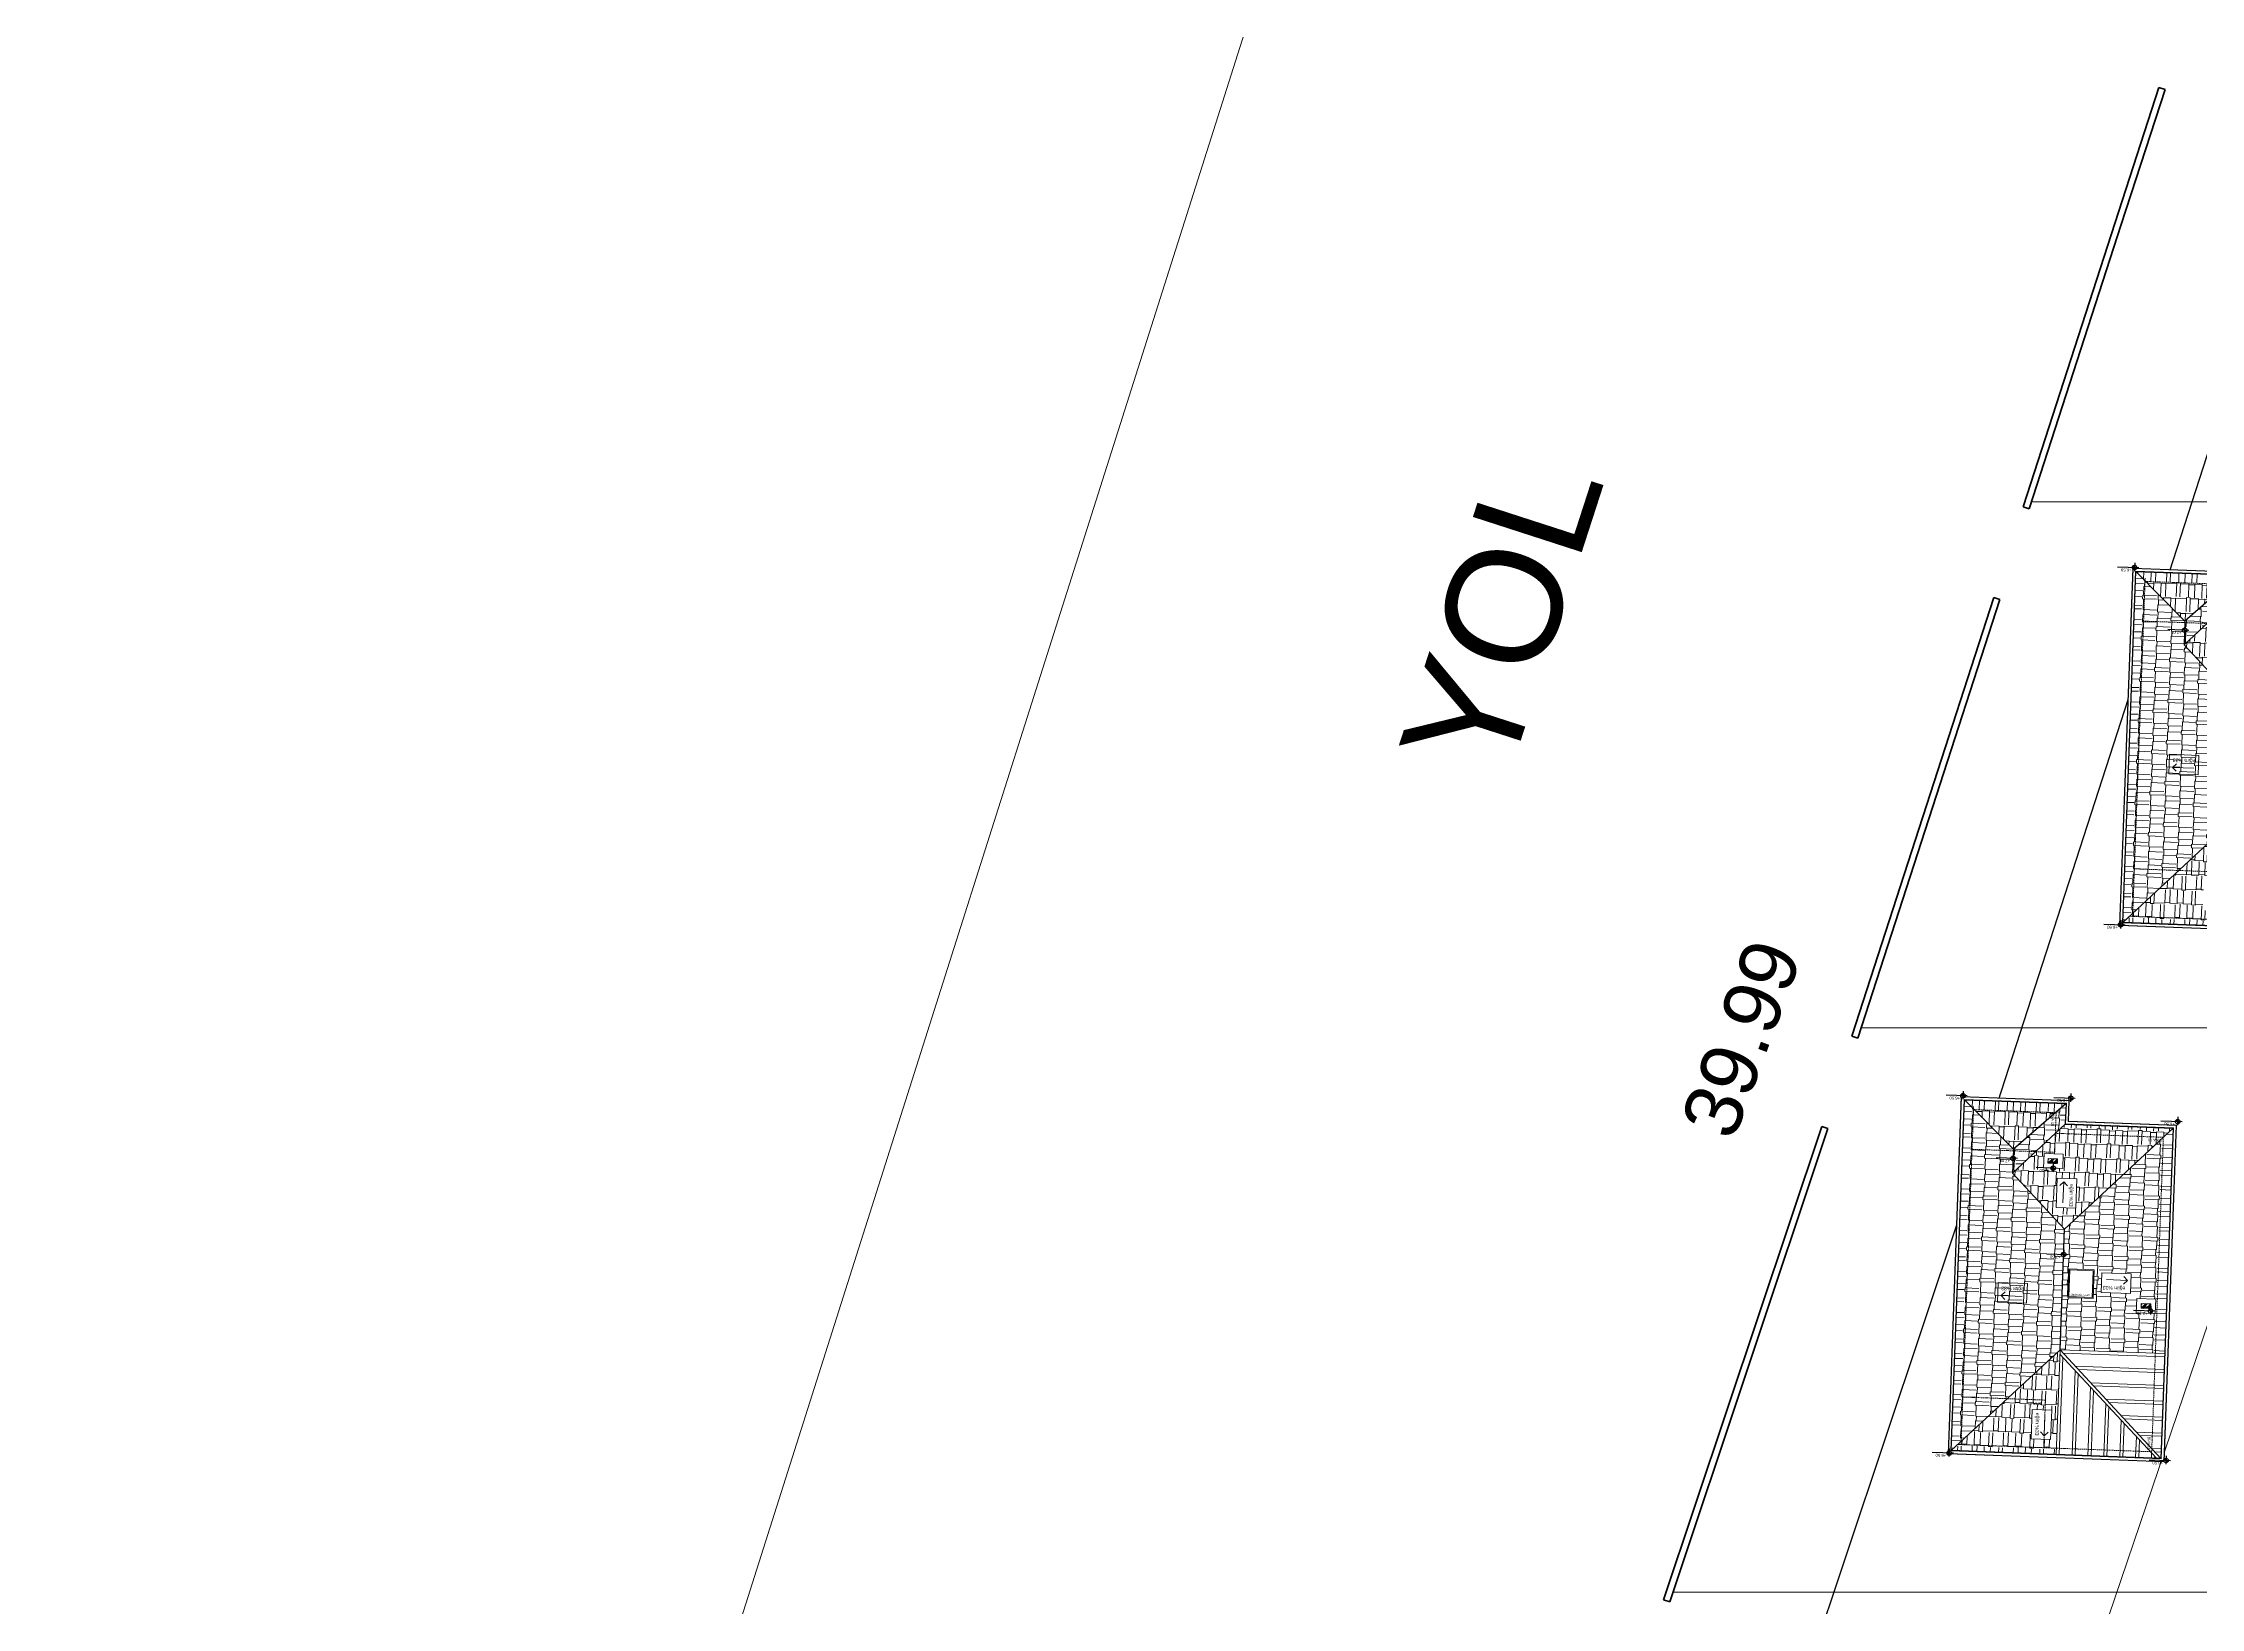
# Model space of a CAD drawing. Header units: centimetres. Extents: x 63871 to 181827, y -95930 to 42199.
# Drawn here: x 163371 to 170158, y -22799 to -17876 of the extents above; entities that cross this region are included whole.
import ezdxf
from ezdxf.enums import TextEntityAlignment as Align

# ---------------------------------------------------------------- set-up
doc = ezdxf.new("R2010")
doc.units = ezdxf.units.CM
doc.linetypes.add('11-021_500-SatisOfisi_220512$0${ Diamond }', pattern=[12, 4, -2, 2, 2, -2])
for name, color, linetype, lineweight in [('03_PARSEL_ALN_YENI', 40, 'Continuous', 0), ('A-AREA-IDEN', 7, 'Continuous', 9), ('ARA SINIRLAR', 225, 'Continuous', 15), ('Baca', 82, 'Continuous', 9), ('İz DÜŞÜMÜ', 7, '11-021_500-SatisOfisi_220512$0${ Diamond }', 18), ('OLUK', 222, 'Continuous', 15), ('PARSEL SINIRI', 12, 'Continuous', 50), ('ROL_CEPHE', 1, 'Continuous', 0), ('TARAMA', 251, 'Continuous', 5), ('Çatı', 144, 'Continuous', 30), ('ÇEKME MESAFESİ', 5, 'Continuous', 25)]:
    doc.layers.add(name, color=color, linetype=linetype, lineweight=lineweight)
doc.layers.add('KOT', color=171, linetype='Continuous')
doc.styles.add('Arial', font='Arial.ttf', dxfattribs={"height": 250})
doc.styles.add('Arial_1', font='Arial.ttf', dxfattribs={"height": 300})
doc.styles.add('MtXpl_Arial_Narrow_1', font='')
doc.styles.get("Standard").update_dxf_attribs({"font": 'Arial.ttf'})
doc.styles.get('MtXpl_Arial_Narrow_1').set_extended_font_data('Arial Narrow')
pattern_1 = [(177.87319, (367438.796, 6732.59), (-98.784803, -42.082955), [22.86, -19.05, 26.67, -11.43, 34.29, -15.24]), (177.87319, (367415.88, 6731.534), (-98.784803, -42.082955), [19.05, -72.39, 15.24, -22.86]), (177.87319, (367370.37, 6737.99), (-98.784803, -42.082955), [11.43, -118.11]), (267.87319, (367438.796, 6732.59), (30.6659616, -46.8903553), [43.815, -139.065]), (267.87319, (367415.952, 6733.437), (30.6659616, -46.8903553), [42.8625, -140.0175]), (267.87319, (367396.915, 6734.144), (30.6659616, -46.8903553), [40.005, -142.875]), (267.87319, (367370.37, 6737.99), (30.6659616, -46.8903553), [43.815, -139.065]), (267.87319, (367358.947, 6738.414), (30.6659616, -46.8903553), [43.815, -139.065]), (267.87319, (367324.575, 6736.83), (30.6659616, -46.8903553), [41.91, -140.97])]
pattern_2 = [(87.87319, (367438.796, 6732.59), (-42.082955, 98.784803), [22.86, -19.05, 26.67, -11.43, 34.29, -15.24]), (87.87319, (367437.74, 6755.504), (-42.082955, 98.784803), [19.05, -72.39, 15.24, -22.86]), (87.87319, (367444.197, 6801.016), (-42.082955, 98.784803), [11.43, -118.11]), (177.87319, (367438.796, 6732.59), (-46.8903553, -30.6659616), [43.815, -139.065]), (177.87319, (367439.644, 6755.433), (-46.8903553, -30.6659616), [42.8625, -140.0175]), (177.87319, (367440.35, 6774.47), (-46.8903553, -30.6659616), [40.005, -142.875]), (177.87319, (367444.197, 6801.016), (-46.8903553, -30.6659616), [43.815, -139.065]), (177.87319, (367444.62, 6812.438), (-46.8903553, -30.6659616), [43.815, -139.065]), (177.87319, (367443.038, 6846.81), (-46.8903553, -30.6659616), [41.91, -140.97])]
pattern_3 = [(177.87319, (367978.42, 8394.405), (-98.784803, -42.082955), [22.86, -19.05, 26.67, -11.43, 34.29, -15.24]), (177.87319, (367955.505, 8393.35), (-98.784803, -42.082955), [19.05, -72.39, 15.24, -22.86]), (177.87319, (367909.993, 8399.805), (-98.784803, -42.082955), [11.43, -118.11]), (267.87319, (367978.42, 8394.405), (30.6659616, -46.8903553), [43.815, -139.065]), (267.87319, (367955.575, 8395.253), (30.6659616, -46.8903553), [42.8625, -140.0175]), (267.87319, (367936.538, 8395.96), (30.6659616, -46.8903553), [40.005, -142.875]), (267.87319, (367909.993, 8399.805), (30.6659616, -46.8903553), [43.815, -139.065]), (267.87319, (367898.57, 8400.23), (30.6659616, -46.8903553), [43.815, -139.065]), (267.87319, (367864.198, 8398.647), (30.6659616, -46.8903553), [41.91, -140.97])]

# ---------------------------------------------------------------- blocks, each defined once
blk = doc.blocks.new('afadfa')
at = {"layer": 'Baca'}
h = blk.add_hatch(color=0, dxfattribs=at)
h.dxf.hatch_style = 1
h.paths.add_polyline_path([(525548.6, 4261233.8, 0.670516), (525535.8, 4261228.6, 0.199315), (525538, 4261223.2)])
h = blk.add_hatch(color=0, dxfattribs=at)
h.dxf.hatch_style = 1
h.paths.add_polyline_path([(525563.7, 4261233.8, 0.675614), (525550.8, 4261228.6, 0.202965), (525553, 4261223.2)])
for p, q in [((525538, 4261223.2), (525548.6, 4261233.8)), ((525553, 4261223.2), (525563.7, 4261233.8))]:
    blk.add_line(p, q, dxfattribs=at)
blk.add_lwpolyline([(525535.8, 4261236.1), (525565.8, 4261236), (525565.8, 4261221), (525535.8, 4261221.1)], close=True, dxfattribs=at)
for centre in [(525543.3, 4261228.6), (525558.3, 4261228.6)]:
    blk.add_circle(centre, 7.5, dxfattribs=at)

msp = doc.modelspace()

# ---------------------------------------------------------------- linework, layer by layer
at = {"layer": '03_PARSEL_ALN_YENI'}
msp.add_line((168628.7, -13186.6), (163370.7, -29745.2), dxfattribs=at)
at = {"layer": '03_PARSEL_ALN_YENI', "lineweight": 0}
msp.add_line((168628.7, -13186.6), (163370.7, -29745.2), dxfattribs=at)
at = {"layer": 'ARA SINIRLAR', "color": 5}
for p, q in [((173833.2, -11140.8), (168894.4, -25693.1)), ((172326.2, -19319.5), (169625.2, -19319.5)), ((171764.8, -20973.6), (169089.6, -20973.6)), ((171162.2, -22749.3), (168497.4, -22749.3))]:
    msp.add_line(p, q, dxfattribs=at)
at = {"layer": 'PARSEL SINIRI'}
for p, q in [((170045.5, -18021.7), (169907.9, -18446.5)), ((170026.4, -18015.6), (170045.5, -18021.7)), ((169907.9, -18446.5), (169618.2, -19341.1)), ((169618.2, -19341.1), (169599.2, -19334.9)), ((169604.2, -19319.5), (169604.1, -19319.5)), ((169525.8, -19626.5), (169078.9, -21006.5)), ((169506.7, -19620.3), (169525.8, -19626.5)), ((169078.9, -21006.5), (169059.9, -21000.3)), ((169068.5, -20973.6), (169068.5, -20973.6)), ((168984.4, -21291.2), (168487.2, -22779.6)), ((168965.3, -21285), (168984.4, -21291.2)), ((168487.2, -22779.6), (168468.2, -22773.4))]:
    msp.add_line(p, q, dxfattribs=at)
for points in [[(170026.4, -18015.6), (169888.8, -18440.3), (169599.2, -19334.9)], [(169506.7, -19620.3), (169059.9, -21000.3)], [(168965.3, -21285), (168468.2, -22773.4)]]:
    msp.add_lwpolyline(points, dxfattribs=at)
at = {"layer": 'ÇEKME MESAFESİ'}
msp.add_lwpolyline([(177946.3, -29738.1), (178260.5, -22584.5), (178428.3, -18739.5), (178527.7, -16467.7), (178596.2, -14908.1), (178677.4, -13058.6), (178621.4, -12986.2), (177442.4, -12733.9), (177367, -12700.7), (174636, -11500.4), (172556.1, -11827.8), (171584.7, -14827.6), (170831.2, -17153.7), (170364.5, -18594.4), (169517.9, -21208.9), (168807.4, -23336.1), (167715.8, -26282.1)], dxfattribs=at)

# ---------------------------------------------------------------- texts
at = {"layer": 'ROL_CEPHE', "lineweight": 0}
for s, height, rotation, p in [('YOL', 360, 72.05915, (167974.1, -20207.9)), ('39.99', 180, 69.67451, (168687, -21333.9))]:
    msp.add_text(s, height=height, rotation=rotation, dxfattribs=at).set_placement(p)

# ---------------------------------------------------------------- next in the draw order: wipeouts: each hides what was drawn before it
for points in [[(170621.3, -19618.2), (170581.9, -20677.5), (169902.4, -20652.2), (169944.1, -19528), (170283.9, -19540.6), (170281.5, -19605.6)], [(170081.6, -21280), (170042.3, -22339.3), (169362.8, -22314), (169404.5, -21189.8), (169744.3, -21202.4), (169741.9, -21267.4)]]:
    msp.add_wipeout(points).dxf.layer = 'OLUK'

# ---------------------------------------------------------------- next in the draw order: hatches: boundary and pattern name
at = {"layer": 'KOT'}
h = msp.add_hatch(color=256, dxfattribs=at)
h.dxf.hatch_style = 1
h.paths.add_polyline_path([(169942.3, -19525.6, 0.009987), (169942.3, -19525.9), (169949.5, -19526.1), (169949.8, -19518.7, 0.414214)])
h = msp.add_hatch(color=256, dxfattribs=at)
h.dxf.hatch_style = 1
h.paths.add_polyline_path([(169949.2, -19532.6, 0.402561), (169956.6, -19526), (169949.5, -19525.7)])
h = msp.add_hatch(color=256, dxfattribs=at)
h.dxf.hatch_style = 1
h.paths.add_polyline_path([(170099.9, -19722.6, 0.009987), (170099.8, -19722.9), (170107, -19723.2), (170107.3, -19715.8, 0.414214)])
h = msp.add_hatch(color=256, dxfattribs=at)
h.dxf.hatch_style = 1
h.paths.add_polyline_path([(170106.8, -19729.7, 0.402561), (170114.2, -19723), (170107, -19722.8)])
h = msp.add_hatch(color=256, dxfattribs=at)
h.dxf.hatch_style = 1
h.paths.add_polyline_path([(169898.7, -20649.9, 0.009987), (169898.7, -20650.2), (169905.9, -20650.5), (169906.2, -20643, 0.414214)])
h = msp.add_hatch(color=256, dxfattribs=at)
h.dxf.hatch_style = 1
h.paths.add_polyline_path([(169905.6, -20656.9, 0.402561), (169913.1, -20650.3), (169905.9, -20650)])
h = msp.add_hatch(color=256, dxfattribs=at)
h.dxf.hatch_style = 1
h.paths.add_polyline_path([(169402.7, -21187.4, 0.009987), (169402.7, -21187.7), (169409.9, -21187.9), (169410.1, -21180.5, 0.414214)])
h = msp.add_hatch(color=256, dxfattribs=at)
h.dxf.hatch_style = 1
h.paths.add_polyline_path([(169409.6, -21194.4, 0.402561), (169417, -21187.8), (169409.9, -21187.5)])
h = msp.add_hatch(color=256, dxfattribs=at)
h.dxf.hatch_style = 1
h.paths.add_polyline_path([(169741.7, -21195.3, 0.009987), (169741.7, -21195.5), (169748.9, -21195.8), (169749.2, -21188.4, 0.414214)])
h = msp.add_hatch(color=256, dxfattribs=at)
h.dxf.hatch_style = 1
h.paths.add_polyline_path([(169748.6, -21202.3, 0.402561), (169756.1, -21195.7), (169748.9, -21195.4)])
h = msp.add_hatch(color=256, dxfattribs=at)
h.dxf.hatch_style = 1
h.paths.add_polyline_path([(170078.3, -21268.9, 0.009987), (170078.3, -21269.2), (170085.4, -21269.5), (170085.7, -21262, 0.414214)])
h = msp.add_hatch(color=256, dxfattribs=at)
h.dxf.hatch_style = 1
h.paths.add_polyline_path([(170085.2, -21275.9, 0.402561), (170092.6, -21269.3), (170085.4, -21269.1)])
h = msp.add_hatch(color=256, dxfattribs=at)
h.dxf.hatch_style = 1
h.paths.add_polyline_path([(169560.2, -21384.5, 0.009987), (169560.2, -21384.8), (169567.4, -21385), (169567.7, -21377.6, 0.414214)])
h = msp.add_hatch(color=256, dxfattribs=at)
h.dxf.hatch_style = 1
h.paths.add_polyline_path([(169567.1, -21391.5, 0.402561), (169574.6, -21384.9), (169567.4, -21384.6)])
h = msp.add_hatch(color=256, dxfattribs=at)
h.dxf.hatch_style = 1
h.paths.add_polyline_path([(169686.2, -21415.4, 0.009987), (169686.2, -21415.7), (169693.4, -21416), (169693.7, -21408.5, 0.414214)])
h = msp.add_hatch(color=256, dxfattribs=at)
h.dxf.hatch_style = 1
h.paths.add_polyline_path([(169693.1, -21422.4, 0.402561), (169700.6, -21415.8), (169693.4, -21415.6)])
h = msp.add_hatch(color=256, dxfattribs=at)
h.dxf.hatch_style = 1
h.paths.add_polyline_path([(169719.1, -21687.1, 0.009987), (169719.1, -21687.4), (169726.3, -21687.7), (169726.5, -21680.2, 0.414214)])
h = msp.add_hatch(color=256, dxfattribs=at)
h.dxf.hatch_style = 1
h.paths.add_polyline_path([(169726, -21694.1, 0.402561), (169733.4, -21687.5), (169726.3, -21687.2)])
h = msp.add_hatch(color=256, dxfattribs=at)
h.dxf.hatch_style = 1
h.paths.add_polyline_path([(169992.5, -21864.7, 0.009987), (169992.5, -21865), (169999.7, -21865.2), (170000, -21857.8, 0.414214)])
h = msp.add_hatch(color=256, dxfattribs=at)
h.dxf.hatch_style = 1
h.paths.add_polyline_path([(169999.5, -21871.7, 0.402561), (170006.9, -21865.1), (169999.7, -21864.8)])
h = msp.add_hatch(color=256, dxfattribs=at)
h.dxf.hatch_style = 1
h.paths.add_polyline_path([(169359.1, -22311.7, 0.009987), (169359.1, -22312), (169366.3, -22312.3), (169366.5, -22304.8, 0.414214)])
h = msp.add_hatch(color=256, dxfattribs=at)
h.dxf.hatch_style = 1
h.paths.add_polyline_path([(169366, -22318.7, 0.402561), (169373.4, -22312.1), (169366.3, -22311.9)])
h = msp.add_hatch(color=256, dxfattribs=at)
h.dxf.hatch_style = 1
h.paths.add_polyline_path([(170041.4, -22335.2, 0.009987), (170041.4, -22335.5), (170048.5, -22335.7), (170048.8, -22328.3, 0.414214)])
h = msp.add_hatch(color=256, dxfattribs=at)
h.dxf.hatch_style = 1
h.paths.add_polyline_path([(170048.3, -22342.2, 0.402561), (170055.7, -22335.6), (170048.5, -22335.3)])
at = {"layer": 'Çatı', "lineweight": 15}
h = msp.add_hatch(dxfattribs=at)
h.set_pattern_fill('AR-RSHKE', color=251, scale=0.15, angle=267.87319)
h.set_pattern_definition([(267.87319, (367978.42, 8394.405), (42.082955, -98.784803), [22.86, -19.05, 26.67, -11.43, 34.29, -15.24]), (267.87319, (367979.475, 8371.49), (42.082955, -98.784803), [19.05, -72.39, 15.24, -22.86]), (267.87319, (367973.02, 8325.98), (42.082955, -98.784803), [11.43, -118.11]), (357.87319, (367978.42, 8394.405), (46.8903553, 30.6659616), [43.815, -139.065]), (357.87319, (367977.57, 8371.56), (46.8903553, 30.6659616), [42.8625, -140.0175]), (357.87319, (367976.864, 8352.524), (46.8903553, 30.6659616), [40.005, -142.875]), (357.87319, (367973.02, 8325.978), (46.8903553, 30.6659616), [43.815, -139.065]), (357.87319, (367972.595, 8314.556), (46.8903553, 30.6659616), [43.815, -139.065]), (357.87319, (367974.178, 8280.184), (46.8903553, 30.6659616), [41.91, -140.97])])
h.paths.add_polyline_path([(170268.9, -19945.3), (170105.3, -19769.1), (170105.3, -19769.1), (170108.1, -19694.2), (169953.8, -19538.4), (169912.8, -20642.6), (170254.8, -20325.1)])
h = msp.add_hatch(dxfattribs=at)
h.set_pattern_fill('AR-RSHKE', color=251, scale=0.15, angle=177.87319)
h.set_pattern_definition(pattern_3)
h.paths.add_polyline_path([(170273.5, -19550.2), (169953.8, -19538.4), (170108.1, -19694.2)])
h.paths.add_polyline_path([(170225.3, -19575.7), (170223.8, -19616.7), (170239, -19617.3), (170240.6, -19576.3)], flags=24)
h = msp.add_hatch(dxfattribs=at)
h.set_pattern_fill('AR-RSHKE', color=251, scale=0.15, angle=447.87319)
h.set_pattern_definition([(87.87319, (367978.42, 8394.405), (-42.082955, 98.784803), [22.86, -19.05, 26.67, -11.43, 34.29, -15.24]), (87.87319, (367977.364, 8417.32), (-42.082955, 98.784803), [19.05, -72.39, 15.24, -22.86]), (87.87319, (367983.82, 8462.83), (-42.082955, 98.784803), [11.43, -118.11]), (177.87319, (367978.42, 8394.405), (-46.8903553, -30.6659616), [43.815, -139.065]), (177.87319, (367979.268, 8417.25), (-46.8903553, -30.6659616), [42.8625, -140.0175]), (177.87319, (367979.975, 8436.286), (-46.8903553, -30.6659616), [40.005, -142.875]), (177.87319, (367983.82, 8462.83), (-46.8903553, -30.6659616), [43.815, -139.065]), (177.87319, (367984.244, 8474.254), (-46.8903553, -30.6659616), [43.815, -139.065]), (177.87319, (367982.66, 8508.626), (-46.8903553, -30.6659616), [41.91, -140.97])])
h.paths.add_polyline_path([(170108.1, -19694.2), (170105.3, -19769.1), (170271.1, -19615.2), (170273.5, -19550.2)])
h.paths.add_polyline_path([(170225.3, -19575.7), (170223.8, -19616.7), (170239, -19617.3), (170240.6, -19576.3)], flags=25)
h = msp.add_hatch(dxfattribs=at)
h.set_pattern_fill('AR-RSHKE', color=251, scale=0.15, angle=177.87319)
h.set_pattern_definition(pattern_3)
h.paths.add_polyline_path([(170105.3, -19769.1), (170268.9, -19945.3), (170610.9, -19627.8), (170271.1, -19615.2)])
h.paths.add_polyline_path([(170203, -19752.8), (170204.7, -19707.8), (170264.7, -19710), (170263, -19755)], flags=16)
h.paths.add_polyline_path([(170216.5, -19738.2), (170217.1, -19723.2), (170247.1, -19724.4), (170246.5, -19739.4)], flags=0)
h.paths.add_polyline_path([(170216.8, -19730.8, -1), (170231.8, -19731.3, -1), (170246.8, -19731.9, -1), (170231.8, -19731.3, -1)], flags=0)
h.paths.add_polyline_path([(170245.9, -19785.2), (170307.6, -19787.5), (170304.2, -19879.6), (170242.4, -19877.3)], flags=16)
h.paths.add_polyline_path([(170279.8, -19800.3), (170276.9, -19877.6), (170300.6, -19878.4), (170303.5, -19801.2)], flags=8)
h.paths.add_polyline_path([(170577.3, -19659.3), (170536.3, -19657.8), (170535.7, -19673), (170576.7, -19674.6)], flags=25)
h = msp.add_hatch(dxfattribs=at)
h.set_pattern_fill('AR-RSHKE', color=251, scale=0.15, angle=357.87319)
h.set_pattern_definition([(357.87319, (367978.42, 8394.405), (98.784803, 42.082955), [22.86, -19.05, 26.67, -11.43, 34.29, -15.24]), (357.87319, (368001.334, 8395.46), (98.784803, 42.082955), [19.05, -72.39, 15.24, -22.86]), (357.87319, (368046.846, 8389.004), (98.784803, 42.082955), [11.43, -118.11]), (87.87319, (367978.42, 8394.405), (-30.6659616, 46.8903553), [43.815, -139.065]), (87.87319, (368001.264, 8393.556), (-30.6659616, 46.8903553), [42.8625, -140.0175]), (87.87319, (368020.3, 8392.85), (-30.6659616, 46.8903553), [40.005, -142.875]), (87.87319, (368046.846, 8389.004), (-30.6659616, 46.8903553), [43.815, -139.065]), (87.87319, (368058.268, 8388.58), (-30.6659616, 46.8903553), [43.815, -139.065]), (87.87319, (368092.64, 8390.163), (-30.6659616, 46.8903553), [41.91, -140.97])])
h.paths.add_polyline_path([(170254.8, -20325.1), (169912.8, -20642.6), (170242.5, -20654.8)])
h.paths.add_polyline_path([(170228.6, -20515.3), (170225.2, -20607.4), (170163.5, -20605.1), (170166.9, -20513)], flags=16)
h.paths.add_polyline_path([(170172.9, -20520.4), (170170, -20597.7), (170193.7, -20598.6), (170196.6, -20521.3)], flags=8)
h.paths.add_polyline_path([(170200.5, -20488.5), (170159.5, -20486.9), (170158.9, -20502.1), (170199.9, -20503.7)], flags=24)
h = msp.add_hatch(dxfattribs=at)
h.set_pattern_fill('AR-RSHKE', color=251, scale=0.15, angle=267.87319)
h.set_pattern_definition([(267.87319, (367438.796, 6732.59), (42.082955, -98.784803), [22.86, -19.05, 26.67, -11.43, 34.29, -15.24]), (267.87319, (367439.85, 6709.674), (42.082955, -98.784803), [19.05, -72.39, 15.24, -22.86]), (267.87319, (367433.395, 6664.16), (42.082955, -98.784803), [11.43, -118.11]), (357.87319, (367438.796, 6732.59), (46.8903553, 30.6659616), [43.815, -139.065]), (357.87319, (367437.948, 6709.745), (46.8903553, 30.6659616), [42.8625, -140.0175]), (357.87319, (367437.24, 6690.708), (46.8903553, 30.6659616), [40.005, -142.875]), (357.87319, (367433.395, 6664.162), (46.8903553, 30.6659616), [43.815, -139.065]), (357.87319, (367432.97, 6652.74), (46.8903553, 30.6659616), [43.815, -139.065]), (357.87319, (367434.554, 6618.368), (46.8903553, 30.6659616), [41.91, -140.97])])
h.paths.add_polyline_path([(169729.2, -21607.2), (169565.7, -21431), (169565.7, -21431), (169568.5, -21356), (169414.1, -21200.2), (169373.1, -22304.4), (169715.1, -21986.9)])
h = msp.add_hatch(dxfattribs=at)
h.set_pattern_fill('AR-RSHKE', color=251, scale=0.15, angle=177.87319)
h.set_pattern_definition(pattern_1)
h.paths.add_polyline_path([(169733.9, -21212.1), (169414.1, -21200.2), (169568.5, -21356)])
h.paths.add_polyline_path([(169685.7, -21237.5), (169684.2, -21278.5), (169699.4, -21279.1), (169700.9, -21238.1)], flags=24)
h = msp.add_hatch(dxfattribs=at)
h.set_pattern_fill('AR-RSHKE', color=251, scale=0.15, angle=447.87319)
h.set_pattern_definition(pattern_2)
h.paths.add_polyline_path([(169568.5, -21356), (169565.7, -21431), (169731.5, -21277), (169733.9, -21212.1)])
h.paths.add_polyline_path([(169685.7, -21237.5), (169684.2, -21278.5), (169699.4, -21279.1), (169700.9, -21238.1)], flags=25)
h = msp.add_hatch(dxfattribs=at)
h.set_pattern_fill('AR-RSHKE', color=251, scale=0.15, angle=177.87319)
h.set_pattern_definition(pattern_1)
h.paths.add_polyline_path([(169565.7, -21431), (169729.2, -21607.2), (170071.3, -21289.6), (169731.5, -21277)])
h.paths.add_polyline_path([(169663.4, -21414.6), (169665.1, -21369.6), (169725, -21371.8), (169723.4, -21416.8)], flags=16)
h.paths.add_polyline_path([(169676.9, -21400.1), (169677.5, -21385), (169707.4, -21386.2), (169706.9, -21401.2)], flags=0)
h.paths.add_polyline_path([(169677.2, -21392.6, -1), (169692.2, -21393.1, -1), (169707.2, -21393.7, -1), (169692.2, -21393.1, -1)], flags=0)
h.paths.add_polyline_path([(169706.2, -21447), (169768, -21449.3), (169764.6, -21541.4), (169702.8, -21539.1)], flags=16)
h.paths.add_polyline_path([(169740.1, -21462.1), (169737.3, -21539.4), (169761, -21540.3), (169763.9, -21463)], flags=8)
h.paths.add_polyline_path([(170037.7, -21321.2), (169996.6, -21319.6), (169996.1, -21334.8), (170037.1, -21336.4)], flags=25)
h = msp.add_hatch(dxfattribs=at)
h.set_pattern_fill('AR-RSHKE', color=251, scale=0.15, angle=447.87319)
h.set_pattern_definition(pattern_2)
h.paths.add_polyline_path([(169715.1, -21986.9), (170044.9, -21999.1), (170071.3, -21289.6), (169729.2, -21607.2)])
h.paths.add_polyline_path([(169938.9, -21748.3), (169936.7, -21810), (169844.6, -21806.6), (169846.9, -21744.9)], flags=16)
h.paths.add_polyline_path([(169822.7, -21735.7), (169819.3, -21825.6), (169739.4, -21822.7), (169742.7, -21732.7)], flags=16)
h.paths.add_polyline_path([(169819.6, -21738.6), (169816.4, -21822.5), (169742.5, -21819.8), (169745.6, -21735.9)], flags=0)
h.paths.add_polyline_path([(169956.3, -21825.8), (170016.3, -21828), (170014.6, -21873), (169954.6, -21870.8)], flags=16)
h.paths.add_polyline_path([(169970.7, -21841.3), (170000.7, -21842.5), (170000.1, -21857.5), (169970.2, -21856.3)], flags=0)
h.paths.add_polyline_path([(169985.4, -21849.4, -1), (170000.4, -21850, -1), (169985.4, -21849.4, -1), (169970.4, -21848.8, -1)], flags=0)
h.paths.add_polyline_path([(169923.9, -21782.2), (169846.6, -21779.3), (169845.7, -21803), (169923, -21805.9)], flags=8)
h.paths.add_polyline_path([(169810.5, -21810.2), (169746.6, -21807.8), (169746.2, -21819.4), (169810.1, -21821.7)], flags=8)
h = msp.add_hatch(dxfattribs=at)
h.set_pattern_fill('AR-RSHKE', color=251, scale=0.15, angle=357.87319)
h.set_pattern_definition([(357.87319, (367438.796, 6732.59), (98.784803, 42.082955), [22.86, -19.05, 26.67, -11.43, 34.29, -15.24]), (357.87319, (367461.71, 6733.644), (98.784803, 42.082955), [19.05, -72.39, 15.24, -22.86]), (357.87319, (367507.223, 6727.19), (98.784803, 42.082955), [11.43, -118.11]), (87.87319, (367438.796, 6732.59), (-30.6659616, 46.8903553), [43.815, -139.065]), (87.87319, (367461.64, 6731.74), (-30.6659616, 46.8903553), [42.8625, -140.0175]), (87.87319, (367480.677, 6731.034), (-30.6659616, 46.8903553), [40.005, -142.875]), (87.87319, (367507.223, 6727.188), (-30.6659616, 46.8903553), [43.815, -139.065]), (87.87319, (367518.645, 6726.764), (-30.6659616, 46.8903553), [43.815, -139.065]), (87.87319, (367553.017, 6728.347), (-30.6659616, 46.8903553), [41.91, -140.97])])
h.paths.add_polyline_path([(169715.1, -21986.9), (169373.1, -22304.4), (169702.9, -22316.7)])
h.paths.add_polyline_path([(169689, -22177.1), (169685.6, -22269.2), (169623.9, -22266.9), (169627.3, -22174.8)], flags=16)
h.paths.add_polyline_path([(169633.3, -22182.3), (169630.4, -22259.5), (169654.1, -22260.4), (169657, -22183.1)], flags=8)
h.paths.add_polyline_path([(169660.9, -22150.3), (169619.9, -22148.7), (169619.3, -22164), (169660.3, -22165.5)], flags=24)

# ---------------------------------------------------------------- next in the draw order: linework, layer by layer
at = {"layer": 'A-AREA-IDEN'}
for p, q in [((170069.4, -20154.6), (170081.8, -20143.2)), ((170135.7, -20157.1), (170069.4, -20154.6)), ((170069.4, -20154.6), (170080.9, -20166.9)), ((169726.7, -21458.9), (169714.4, -21470.3)), ((169724.3, -21525.1), (169726.7, -21458.9)), ((169726.7, -21458.9), (169738.2, -21471.2)), ((169860.8, -21766.3), (169927.1, -21768.8)), ((169927.1, -21768.8), (169914.8, -21780.2)), ((169927.1, -21768.8), (169915.6, -21756.5)), ((169529.8, -21816.4), (169542.1, -21805)), ((169596.1, -21818.9), (169529.8, -21816.4)), ((169529.8, -21816.4), (169541.3, -21828.7)), ((169667.6, -22191.1), (169665.1, -22257.4)), ((169665.1, -22257.4), (169653.7, -22245)), ((169665.1, -22257.4), (169677.4, -22245.9))]:
    msp.add_line(p, q, dxfattribs=at)
for points in [[(170149.7, -20178.5), (170057.6, -20175.1), (170059.9, -20113.3), (170151.9, -20116.8)], [(169702.8, -21539.1), (169706.2, -21447), (169768, -21449.3), (169764.6, -21541.4)], [(169610, -21840.3), (169517.9, -21836.9), (169520.2, -21775.2), (169612.3, -21778.6)], [(169819.3, -21825.6), (169739.4, -21822.7), (169742.7, -21732.7), (169822.7, -21735.7)], [(169816.4, -21822.5), (169742.5, -21819.8), (169745.6, -21735.9), (169819.6, -21738.6)], [(169846.9, -21744.9), (169938.9, -21748.3), (169936.7, -21810), (169844.6, -21806.6)], [(169689, -22177.1), (169685.6, -22269.2), (169623.9, -22266.9), (169627.3, -22174.8)]]:
    msp.add_lwpolyline(points, close=True, dxfattribs=at)
at = {"layer": 'Baca'}
for points in [[(169725, -21371.8), (169665.1, -21369.6), (169663.4, -21414.6), (169723.4, -21416.8)], [(170016.3, -21828), (169956.3, -21825.8), (169954.6, -21870.8), (170014.6, -21873)]]:
    msp.add_lwpolyline(points, close=True, dxfattribs=at)
at = {"layer": 'İz DÜŞÜMÜ'}
for p, q in [((169949, -20473.8), (169943.5, -20623.7)), ((170203.3, -20633.4), (169943.5, -20623.7)), ((169409.4, -22135.7), (169403.8, -22285.5)), ((169663.7, -22295.2), (169403.8, -22285.5))]:
    msp.add_line(p, q, dxfattribs=at)
for points in [[(170240, -19644.1), (170237.8, -19704), (169978, -19694.4), (169982.6, -19569.5), (170242.4, -19579.1), (170240, -19644.1), (170579.8, -19656.7), (170543.1, -20646), (170203.3, -20633.4), (170208.9, -20483.5), (169949, -20473.8), (169983, -19559.5)], [(169700.4, -21305.9), (169698.2, -21365.8), (169438.4, -21356.2), (169443, -21231.3), (169702.8, -21240.9), (169700.4, -21305.9), (170040.2, -21318.5), (170003.4, -22307.8), (169663.7, -22295.2), (169669.2, -22145.3), (169409.4, -22135.7), (169443.4, -21221.3)]]:
    msp.add_lwpolyline(points, dxfattribs=at)
at = {"layer": 'KOT'}
for p, q in [((169963.1, -19526.6), (169896.3, -19524.2)), ((169950, -19511.1), (169949.1, -19537.1)), ((170120.6, -19723.7), (170053.9, -19721.2)), ((170107.6, -19708.1), (170106.6, -19734.2)), ((169919.5, -20651), (169852.7, -20648.5)), ((169906.4, -20635.4), (169905.5, -20661.4)), ((169410.4, -21172.9), (169409.4, -21198.9)), ((169423.5, -21188.5), (169356.7, -21186)), ((169762.5, -21196.3), (169695.8, -21193.8)), ((169749.4, -21180.7), (169748.5, -21206.8)), ((170099.1, -21270), (170032.3, -21267.5)), ((170086, -21254.4), (170085, -21280.4)), ((169567.9, -21369.9), (169567, -21396)), ((169581, -21385.5), (169514.2, -21383)), ((169707, -21416.5), (169640.2, -21414)), ((169693.9, -21400.9), (169693, -21426.9)), ((169739.9, -21688.2), (169673.1, -21685.7)), ((169726.8, -21672.6), (169725.9, -21698.6)), ((170000.3, -21850.1), (169999.3, -21876.2)), ((170013.3, -21865.7), (169946.6, -21863.3)), ((169379.9, -22312.8), (169313.1, -22310.3)), ((169366.8, -22297.2), (169365.8, -22323.2)), ((170049.1, -22320.7), (170048.1, -22346.7)), ((170062.2, -22336.2), (169995.4, -22333.8))]:
    msp.add_line(p, q, dxfattribs=at)
for centre in [(169949.5, -19525.8), (170107, -19722.9), (169905.9, -20650.2), (169409.9, -21187.7), (169748.9, -21195.5), (170085.4, -21269.2), (169567.4, -21384.7), (169693.4, -21415.7), (169726.3, -21687.4), (169999.7, -21864.9), (169366.3, -22312), (170048.5, -22335.5)]:
    msp.add_circle(centre, 7.17, dxfattribs=at)
at = {"layer": 'OLUK'}
for points in [[(170283.9, -19540.6), (170281.5, -19605.6), (170621.3, -19618.2), (170581.9, -20677.5), (169902.4, -20652.2), (169944.1, -19528)], [(170282.9, -19541.6), (170280.5, -19606.5), (170620.2, -19619.2), (170581, -20676.4), (169903.4, -20651.3), (169945.1, -19529)], [(170274.6, -19549.3), (170272.2, -19614.2), (170611.9, -19626.9), (170573.3, -20668.1), (169911.7, -20643.6), (169952.8, -19537.3)], [(169744.3, -21202.4), (169741.9, -21267.4), (170081.6, -21280), (170042.3, -22339.3), (169362.8, -22314), (169404.5, -21189.8)], [(169743.2, -21203.4), (169740.8, -21268.4), (170080.6, -21281), (170041.3, -22338.2), (169363.8, -22313.1), (169405.5, -21190.9)], [(169735, -21211.1), (169732.5, -21276), (170072.3, -21288.7), (170033.6, -22329.9), (169372.1, -22305.4), (169413.2, -21199.1)]]:
    msp.add_lwpolyline(points, close=True, dxfattribs=at)
at = {"layer": 'TARAMA'}
for p, q in [((169715.1, -21986.9), (169702.9, -22316.7)), ((169715.1, -21986.9), (170032.7, -22328.9)), ((169715.1, -21986.9), (170044.9, -21999.1)), ((169724.2, -22011.4), (169712.9, -22317)), ((170018.5, -22328.4), (169714.6, -22001)), ((169724.8, -21997.3), (170044.5, -22009.1)), ((169762.7, -22052.8), (169752.9, -22318.5)), ((169763.3, -22038.7), (170043.1, -22049.1)), ((169772.9, -22049.1), (170042.7, -22059.1)), ((169772.4, -22063.2), (169762.9, -22318.9)), ((169810.8, -22104.7), (169802.8, -22320.4)), ((169811.4, -22090.5), (170041.2, -22099.1)), ((169820.5, -22115), (169812.8, -22320.7)), ((169821, -22100.9), (170040.8, -22109.1)), ((169859, -22156.5), (169852.8, -22322.2)), ((169859.5, -22142.4), (170039.4, -22149)), ((169868.6, -22166.9), (169862.8, -22322.6)), ((169869.1, -22152.7), (170039, -22159)), ((169907.6, -22194.2), (170037.5, -22199)), ((169907.1, -22208.3), (169902.8, -22324.1)), ((169916.7, -22218.7), (169912.8, -22324.5)), ((169917.2, -22204.5), (170037.1, -22209)), ((169955.2, -22260.1), (169952.7, -22325.9)), ((169955.7, -22246), (170035.6, -22249)), ((169965.3, -22256.4), (170035.3, -22259)), ((169964.8, -22270.5), (169962.7, -22326.3)), ((170003.3, -22312), (170002.7, -22327.8)), ((170003.8, -22297.8), (170033.8, -22298.9)), ((170012.9, -22322.3), (170012.7, -22328.2)), ((170013.4, -22308.2), (170033.4, -22308.9))]:
    msp.add_line(p, q, dxfattribs=at)
at = {"layer": 'Çatı'}
for p, q in [((170108.1, -19694.2), (169953.8, -19538.4)), ((170105.3, -19769.1), (170271.1, -19615.2)), ((170273.5, -19550.2), (170108.1, -19694.2)), ((170108.1, -19694.2), (170105.3, -19769.1)), ((170268.9, -19945.3), (170105.3, -19769.1)), ((170254.8, -20325.1), (169912.8, -20642.6)), ((169568.5, -21356), (169414.1, -21200.2)), ((169733.9, -21212.1), (169568.5, -21356)), ((169565.7, -21431), (169731.5, -21277)), ((169729.2, -21607.2), (170071.3, -21289.6)), ((169568.5, -21356), (169565.7, -21431)), ((169729.2, -21607.2), (169565.7, -21431)), ((169715.1, -21986.9), (169729.2, -21607.2)), ((169715.1, -21986.9), (169373.1, -22304.4)), ((170032.7, -22328.9), (169715.1, -21986.9))]:
    msp.add_line(p, q, dxfattribs=at)
for points in [[(170273.5, -19550.2), (170271.1, -19615.2), (170610.9, -19627.8), (170572.3, -20667.1), (169912.8, -20642.6), (169953.8, -19538.4)], [(169733.9, -21212.1), (169731.5, -21277), (170071.3, -21289.6), (170032.7, -22328.9), (169373.1, -22304.4), (169414.1, -21200.2)]]:
    msp.add_lwpolyline(points, close=True, dxfattribs=at)

# ---------------------------------------------------------------- next in the draw order: block references
at = {"layer": 'Baca', "rotation": 177.8731895439683}
for p in [(853020.7, 4217396.1), (853314, 4216939.9)]:
    msp.add_blockref('afadfa', p, dxfattribs=at)

# ---------------------------------------------------------------- next in the draw order: texts
at = {"style": 'MtXpl_Arial_Narrow_1'}
for rotation, p in [(267.83017, (169688.2, -21240.1)), (177.83017, (170035.1, -21323.6)), (177.83017, (169658.3, -22152.7)), (267.83017, (169991.2, -22260.6))]:
    msp.add_text('BİNA İZİ', height=8.32, rotation=rotation, dxfattribs=at).set_placement(p)
at = {"layer": 'A-AREA-IDEN', "style": 'Arial_1'}
msp.add_text('çatı çıkış kapağı', height=5.953, rotation=177.87319, dxfattribs=at).set_placement((169778.4, -21812.7), align=Align.CENTER)
at = {"layer": 'A-AREA-IDEN', "char_height": 11.52, "width": 136.287, "attachment_point": 2, "line_spacing_factor": 0.941778, "style": 'Arial'}
for insert, rotation in [((170105.3, -20139.1), 177.87319), ((169756.5, -21501.3), 267.87319), ((169565.7, -21800.9), 177.87319), ((169884.6, -21798.6), 177.87319), ((169649.6, -22221.5), 267.87319)]:
    msp.add_mtext('eğim %33', dxfattribs=dict(at, insert=insert, rotation=rotation))
at = {"layer": 'KOT', "char_height": 9.45, "width": 57.696, "attachment_point": 2, "rotation": 177.87319, "line_spacing_factor": 0.941778, "style": 'Arial_1'}
for s, insert in [('+6.50', (169923.3, -19538)), ('+7.05', (170080.8, -19735)), ('+6.50', (169879.7, -20662.3)), ('+6.50', (169383.7, -21199.8)), ('+6.50', (169722.7, -21207.6)), ('+6.50', (170059.2, -21281.3)), ('+7.05', (169541.2, -21396.8)), ('+8.10', (169667.2, -21427.8)), ('+7.60', (169700.1, -21699.5)), ('+8.10', (169973.5, -21877.1)), ('+6.50', (169340.1, -22324.1)), ('+6.50', (170022.3, -22347.6))]:
    msp.add_mtext(s, dxfattribs=dict(at, insert=insert))

doc.saveas('drawing.dxf')
